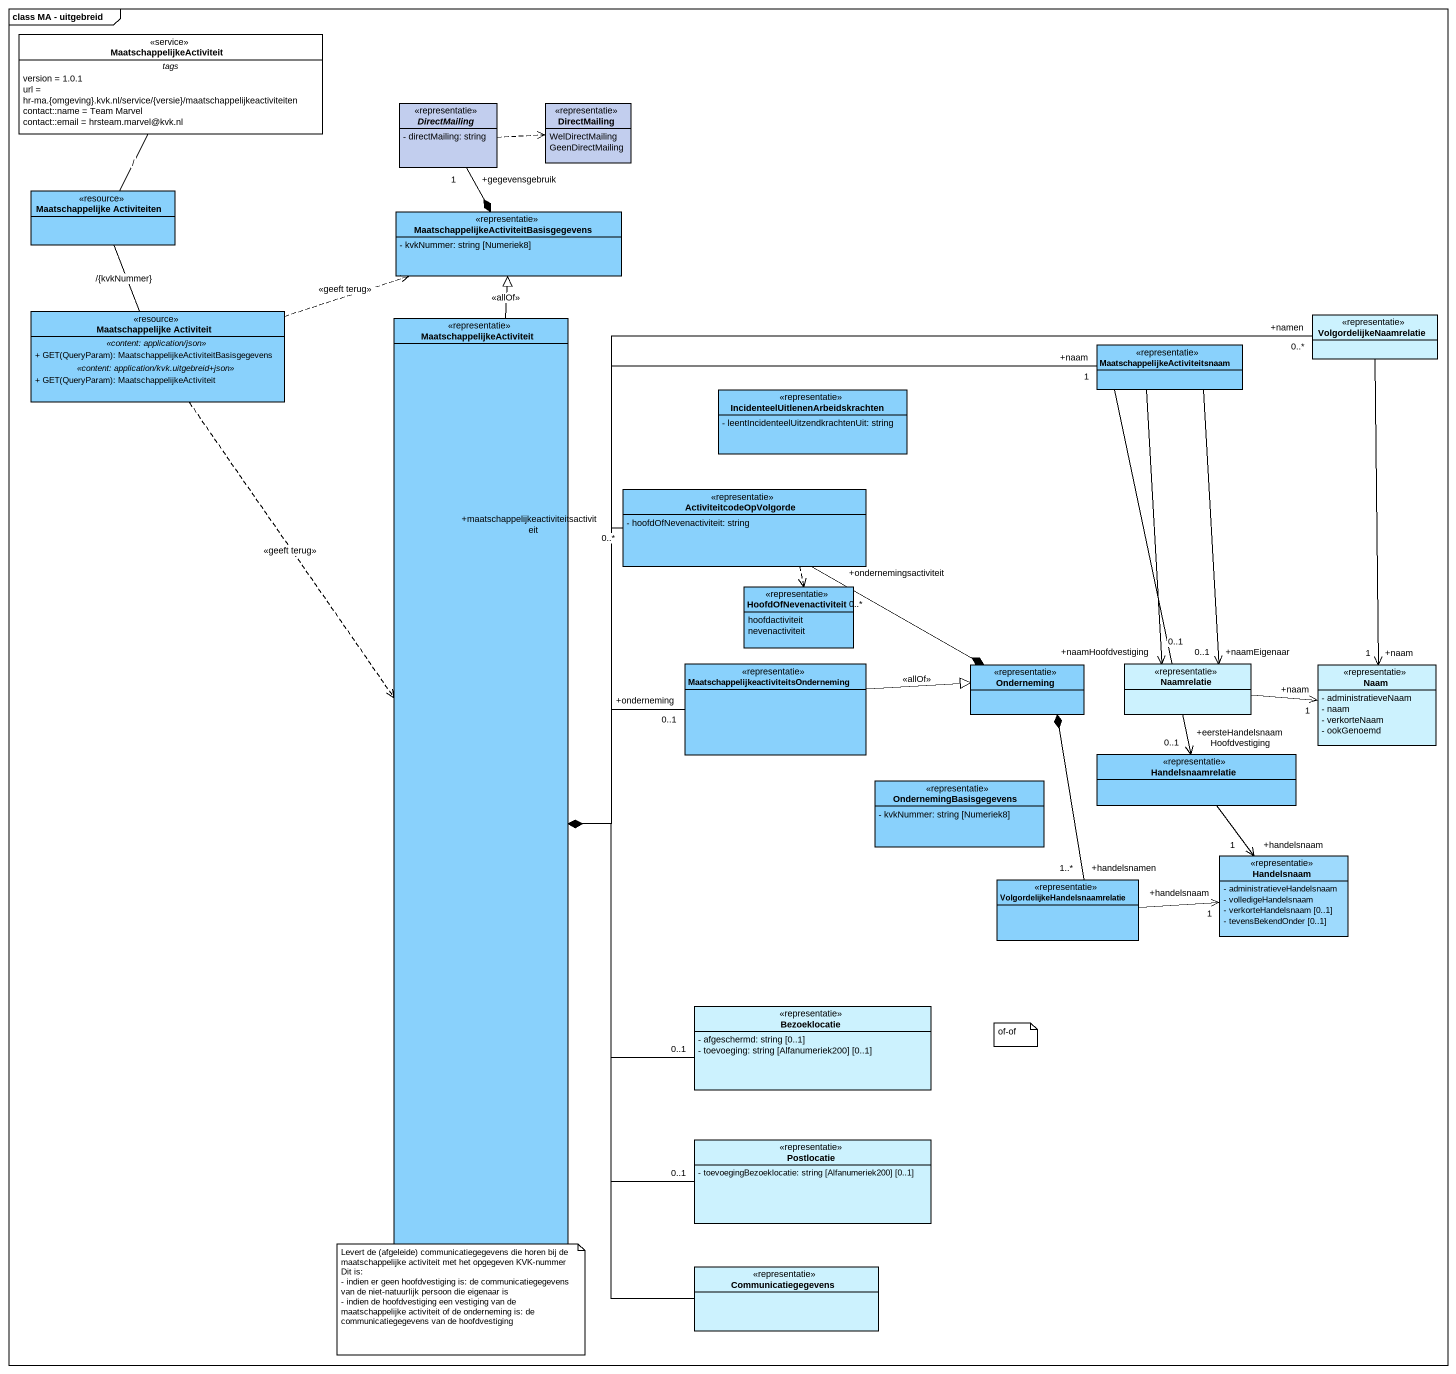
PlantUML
@startuml
mainframe class MA - uitgebreid
hide circle
hide empty members
skinparam classAttributeIconSize 0
class MaatschappelijkeActiviteit <<service>> {
  -- tags --
  version = 1.0.1
  url = hr-ma.{omgeving}.kvk.nl/service/{versie}/maatschappelijkeactiviteiten
  contact::name = Team Marvel
  contact::email = hrsteam.marvel@kvk.nl
}
abstract class DirectMailing <<representatie>> #C2CEEE {
  - directMailing: string
}
enum "DirectMailing" as DirectMailing_2 <<representatie>> #C2CEEE {
  WelDirectMailing
  GeenDirectMailing
}
class "Maatschappelijke Activiteiten" as Maatschappelijke <<resource>> #89D1FC
class "MaatschappelijkeActiviteitBasisgegevens" as MaatschappelijkeActiviteitBa <<representatie>> #89D1FC {
  - kvkNummer: string [Numeriek8]
}
class "Maatschappelijke Activiteit" as Maatschappelijke_Activiteit <<resource>> #89D1FC {
  .. <<content: application/json>> ..
  + GET(QueryParam): MaatschappelijkeActiviteitBasisgegevens
  .. <<content: application/kvk.uitgebreid+json>> ..
  + GET(QueryParam): MaatschappelijkeActiviteit
}
class "MaatschappelijkeActiviteit" as MaatschappelijkeActiviteit_2 <<representatie>> #89D1FC
class VolgordelijkeNaamrelatie <<representatie>> #CCF2FE
class "MaatschappelijkeActiviteitsnaam" as MaatschappelijkeActiviteitsn <<representatie>> #89D1FC
class "IncidenteelUitlenenArbeidskrachten" as IncidenteelUitlenenArbeidskr <<representatie>> #89D1FC {
  - leentIncidenteelUitzendkrachtenUit: string
}
class ActiviteitcodeOpVolgorde <<representatie>> #89D1FC {
  - hoofdOfNevenactiviteit: string
}
enum HoofdOfNevenactiviteit <<representatie>> #89D1FC {
  hoofdactiviteit
  nevenactiviteit
}
class "MaatschappelijkeactiviteitsOnderneming" as MaatschappelijkeactiviteitsO <<representatie>> #89D1FC
class Onderneming <<representatie>> #89D1FC
class Naamrelatie <<representatie>> #CCF2FE
class Naam <<representatie>> #CCF2FE {
  - administratieveNaam
  - naam
  - verkorteNaam
  - ookGenoemd
}
class Handelsnaamrelatie <<representatie>> #89D1FC
class OndernemingBasisgegevens <<representatie>> #89D1FC {
  - kvkNummer: string [Numeriek8]
}
class "VolgordelijkeHandelsnaamrelatie" as VolgordelijkeHandelsnaamrela <<representatie>> #89D1FC
class Handelsnaam <<representatie>> #9EDAFD {
  - administratieveHandelsnaam
  - volledigeHandelsnaam
  - verkorteHandelsnaam [0..1]
  - tevensBekendOnder [0..1]
}
class Bezoeklocatie <<representatie>> #CCF2FE {
  - afgeschermd: string [0..1]
  - toevoeging: string [Alfanumeriek200] [0..1]
}
class Postlocatie <<representatie>> #CCF2FE {
  - toevoegingBezoeklocatie: string [Alfanumeriek200] [0..1]
}
class Communicatiegegevens <<representatie>> #CCF2FE
MaatschappelijkeActiviteit -- Maatschappelijke : /
DirectMailing .right.> DirectMailing_2
DirectMailing "+gegevensgebruik\n1" --* MaatschappelijkeActiviteitBa
Maatschappelijke -- Maatschappelijke_Activiteit : /{kvkNummer}
Maatschappelijke_Activiteit .right.> MaatschappelijkeActiviteitBa : <<geeft terug>>
Maatschappelijke_Activiteit ..> MaatschappelijkeActiviteit_2 : <<geeft terug>>
MaatschappelijkeActiviteit_2 -up-|> MaatschappelijkeActiviteitBa : <<allOf>>
VolgordelijkeNaamrelatie "+namen\n0..*" -left-* MaatschappelijkeActiviteit_2
VolgordelijkeNaamrelatie --> "+naam\n1" Naam
MaatschappelijkeActiviteitsn "+naam\n1" --* MaatschappelijkeActiviteit_2
MaatschappelijkeActiviteitsn --> "+naamHoofdvestiging\n0..1" Naamrelatie
MaatschappelijkeActiviteitsn --> "+naamEigenaar\n0..1" Naamrelatie
MaatschappelijkeActiviteitsn --> "+eersteHandelsnaamHoofdvestiging\n0..1" Handelsnaamrelatie
ActiviteitcodeOpVolgorde "+maatschappelijkeactiviteitsactiviteit\n0..*" --* MaatschappelijkeActiviteit_2
ActiviteitcodeOpVolgorde ..> HoofdOfNevenactiviteit
ActiviteitcodeOpVolgorde "+ondernemingsactiviteit\n0..*" -right-* Onderneming
MaatschappelijkeactiviteitsO "+onderneming\n0..1" -left-* MaatschappelijkeActiviteit_2
MaatschappelijkeactiviteitsO -right-|> Onderneming : <<allOf>>
Naamrelatie -right-> "+naam\n1" Naam
Handelsnaamrelatie --> "+handelsnaam\n1" Handelsnaam
VolgordelijkeHandelsnaamrela "+handelsnamen\n1..*" -up-* Onderneming
VolgordelijkeHandelsnaamrela -right-> "+handelsnaam\n1" Handelsnaam
Bezoeklocatie "0..1" -up-* MaatschappelijkeActiviteit_2
Postlocatie "0..1" -up-* MaatschappelijkeActiviteit_2
Communicatiegegevens -up-* MaatschappelijkeActiviteit_2
note as N1
  of-of
end note
note as N2
  Levert de (afgeleide) communicatiegegevens die horen bij de maatschappelijke activiteit met het opgegeven KVK-nummer
  Dit is:
  - indien er geen hoofdvestiging is: de communicatiegegevens van de niet-natuurlijk persoon die eigenaar is
  - indien de hoofdvestiging een vestiging van de maatschappelijke activiteit of de onderneming is: de communicatiegegevens van de hoofdvestiging
end note
@enduml
